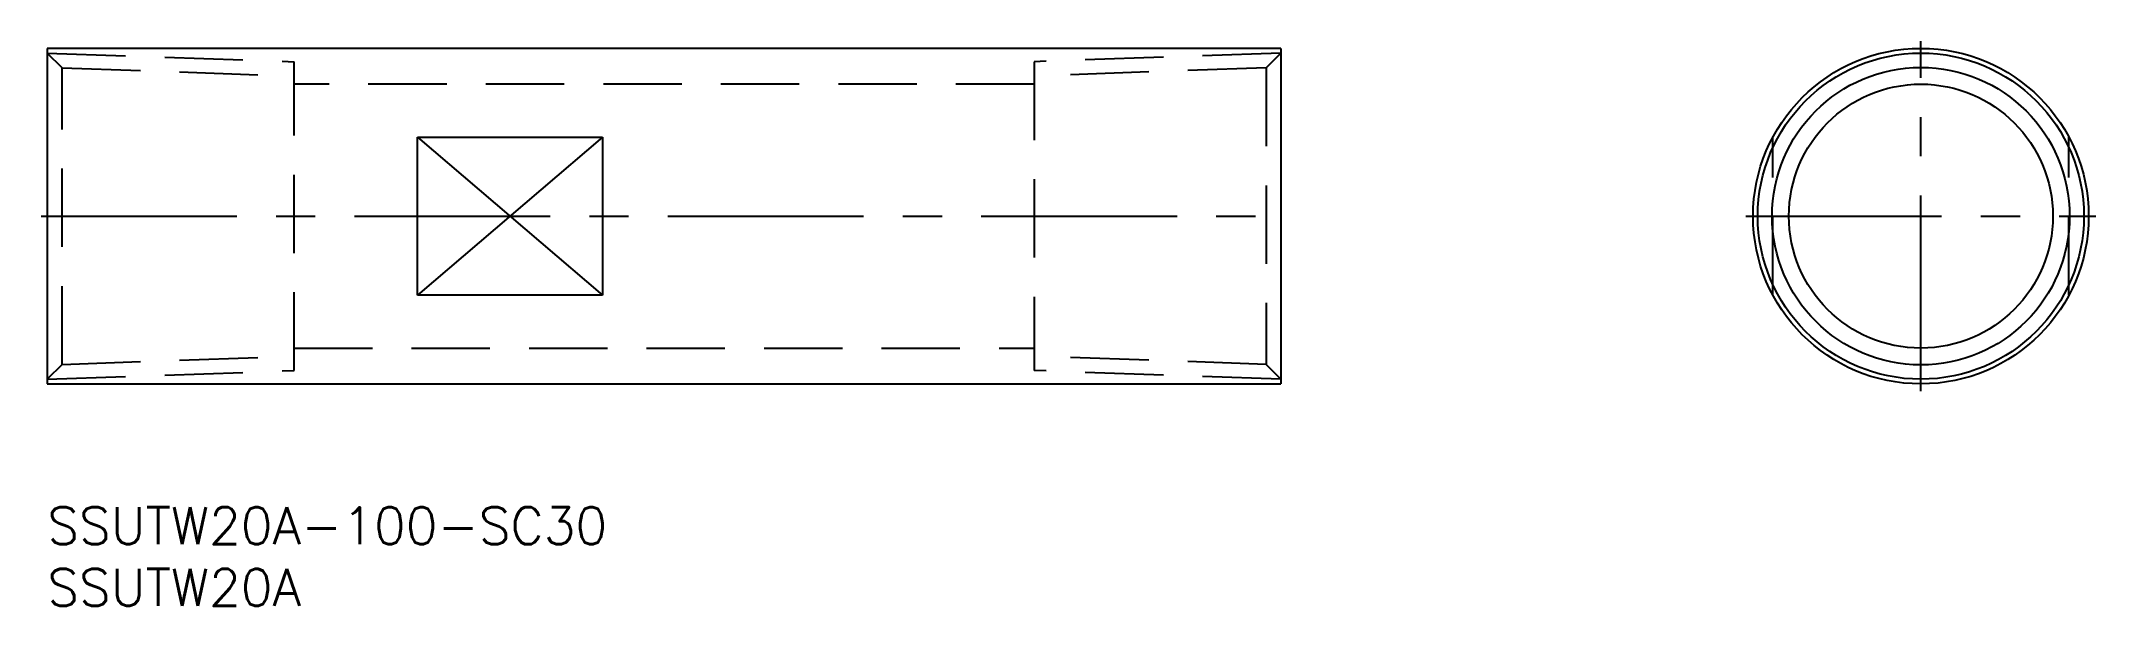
# Model space of a CAD drawing. Extents: x 0 to 166, y -8 to 38.
import ezdxf

# ---------------------------------------------------------------- set-up
doc = ezdxf.new("R2010")
doc.units = 0
doc.header["$LTSCALE"] = 0.5
doc.linetypes.add('CENTER', pattern=[50.8, 31.75, -6.35, 6.35, -6.35])
doc.linetypes.add('DASHED', pattern=[19.05, 12.7, -6.35])
for name, color, linetype in [('MSM_CENTER', 1, 'CENTER'), ('MSM_CONTINUOUS', 7, 'CONTINUOUS'), ('MSM_DASHED', 4, 'DASHED'), ('MSM_NARROW', 5, 'CONTINUOUS'), ('MSM_PART_NUMBER', 7, 'CONTINUOUS')]:
    doc.layers.add(name, color=color, linetype=linetype)
doc.styles.get("Standard").update_dxf_attribs({"font": 'txt.shx', "height": 3, "bigfont": 'bigfont.shx'})

# ---------------------------------------------------------------- blocks, each defined once
blk = doc.blocks.new('*U15')
at = {"layer": 'MSM_PART_NUMBER'}
blk.add_text('SSUTW20A-100-SC30', height=3, dxfattribs=at).set_placement((0, -3))
blk = doc.blocks.new('*U16')
at = {"layer": 'MSM_PART_NUMBER'}
blk.add_text('SSUTW20A', height=3, dxfattribs=at).set_placement((0, -8))

msp = doc.modelspace()

# ---------------------------------------------------------------- linework, layer by layer
at = {"layer": 'MSM_CENTER'}
for p, q in [((151.87, 9.41), (151.87, 37.79)), ((-0.5, 23.6), (100.5, 23.6)), ((137.68, 23.6), (166.06, 23.6))]:
    msp.add_line(p, q, dxfattribs=at)
at = {"layer": 'MSM_CONTINUOUS'}
for p, q in [((100, 37.2), (0, 37.2)), ((0, 37.2), (0, 10)), ((100, 37.2), (100, 10)), ((30, 17.2), (30, 30)), ((30, 30), (45, 30)), ((45, 30), (45, 17.2)), ((45, 17.2), (30, 17.2)), ((0, 10), (100, 10))]:
    msp.add_line(p, q, dxfattribs=at)
for radius in [13.6, 12.06, 10.7]:
    msp.add_circle((151.87, 23.6), radius, dxfattribs=at)
at = {"layer": 'MSM_DASHED'}
for p, q in [((0, 36.82), (20, 36.12)), ((1.2, 35.62), (0, 36.82)), ((100, 36.82), (80, 36.12)), ((98.8, 35.62), (100, 36.82)), ((1.2, 11.58), (1.2, 35.62)), ((1.2, 35.62), (20, 34.96)), ((20, 11.08), (20, 36.12)), ((80, 36.12), (80, 11.08)), ((98.8, 35.62), (80, 34.96)), ((98.8, 35.62), (98.8, 11.58)), ((80, 34.3), (20, 34.3)), ((139.87, 17.2), (139.87, 30)), ((163.87, 17.2), (163.87, 30)), ((1.2, 11.58), (20, 12.24)), ((20, 12.9), (80, 12.9)), ((98.8, 11.58), (80, 12.24)), ((1.2, 11.58), (0, 10.38)), ((0, 10.38), (20, 11.08)), ((100, 10.38), (80, 11.08)), ((98.8, 11.58), (100, 10.38))]:
    msp.add_line(p, q, dxfattribs=at)
at = {"layer": 'MSM_NARROW'}
for p, q in [((30, 30), (45, 17.2)), ((45, 30), (30, 17.2))]:
    msp.add_line(p, q, dxfattribs=at)
msp.add_circle((151.87, 23.6), 13.22, dxfattribs=at)

# ---------------------------------------------------------------- block references
at = {"layer": 'MSM_CONTINUOUS'}
for name in ['*U15', '*U16']:
    msp.add_blockref(name, (0, 0), dxfattribs=at)

doc.saveas('drawing.dxf')
